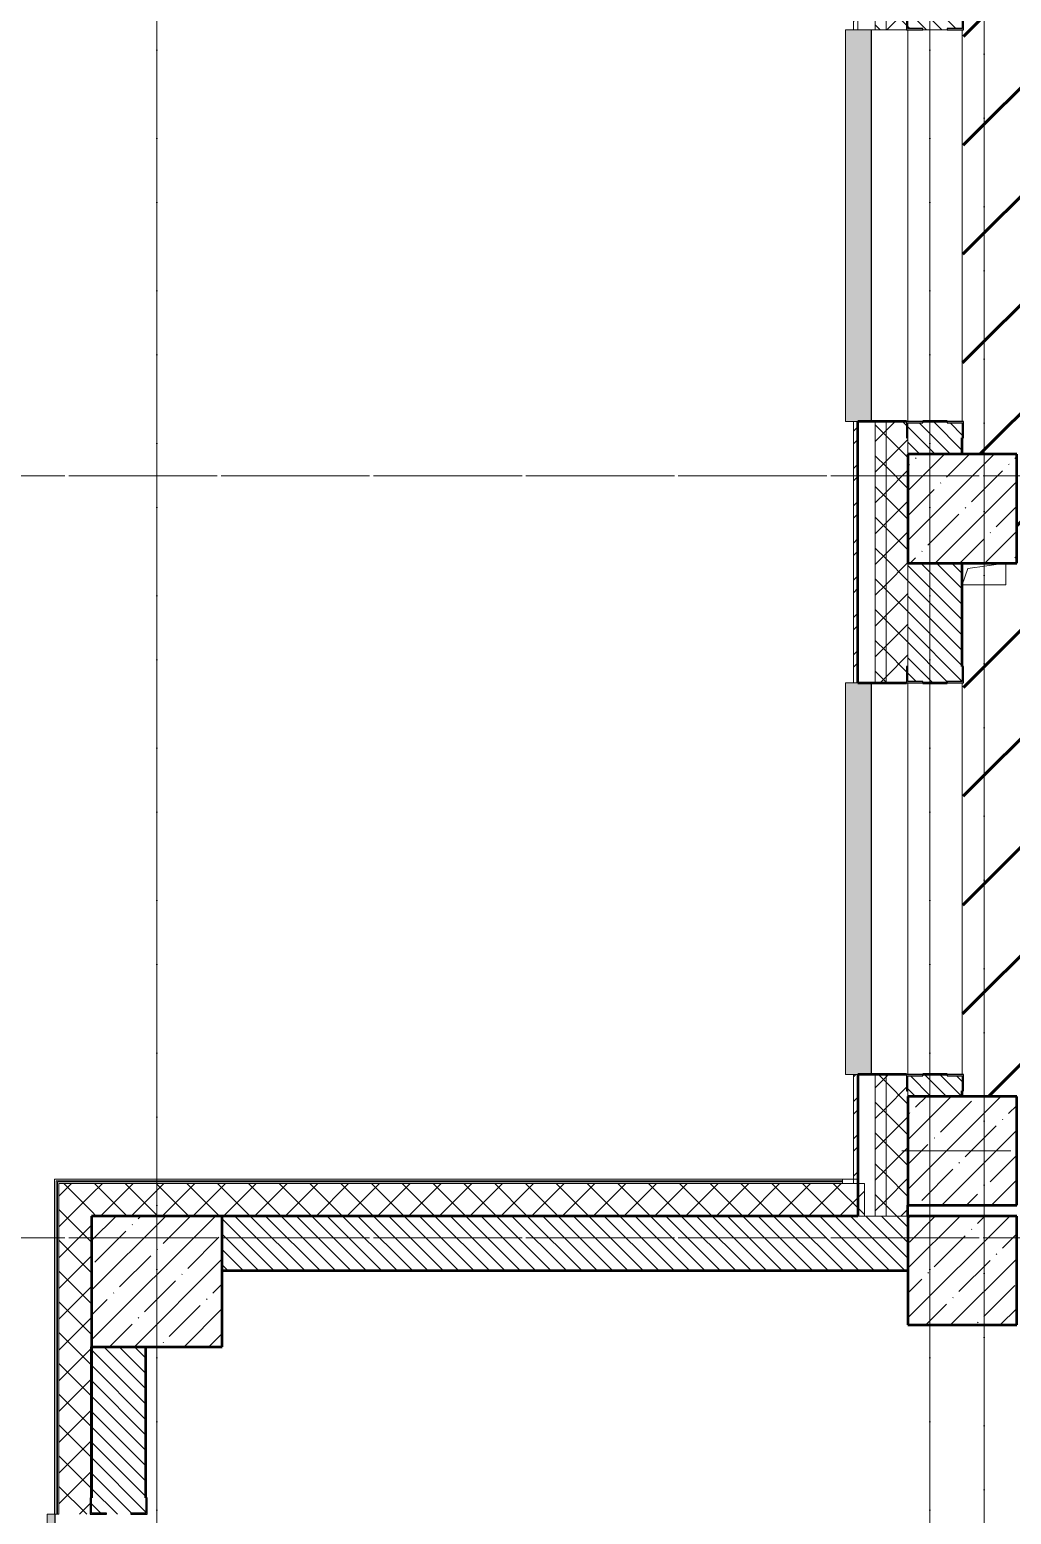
# Model space of a CAD drawing. Header units: millimetres. Extents: x -606178 to 312196, y -19338 to 632709.
# Drawn here: x -194436 to -189926, y 493355 to 500175 of the extents above; entities that cross this region are included whole.
import ezdxf

# ---------------------------------------------------------------- set-up
doc = ezdxf.new("R2010")
doc.units = ezdxf.units.MM
doc.linetypes.add('50_200_ШТРИХ_1Т_ш5_п1_п1_', pattern=[700, 500, -100, 0, -100])
for name, color, linetype, lineweight in [('6.4.1) Окр пт с инж. ПТ2.16', 3, 'Continuous', 60), ('A-GENM-____-MCUT', 7, 'Continuous', 25), ('A-GENM-____-OTLN', 7, 'Continuous', 9), ('A-GENM-____-OTLN-1', 7, 'Continuous', 25), ('A-GLAZ-____-OTLN', 7, 'Continuous', 9), ('A-WALL-____-MCUT', 7, 'Continuous', 13), ('A-WALL-____-MCUT-1', 7, 'Continuous', 9), ('A-WALL-____-MCUT-2', 7, 'Continuous', 50), ('A-WALL-____-MCUT-3', 7, 'Continuous', 9), ('A-WALL-____-OTLN', 7, 'Continuous', 9), ('A-WALL-____-PATT-1', 7, 'Continuous', 9), ('A-WALL-FNSH-MCUT-1', 7, 'Continuous', 9), ('S-COLS-____-MCUT', 7, 'Continuous', 50), ('S-COLS-____-OTLN', 7, 'Continuous', 9), ('S-GRID-____-OTLN-1', 7, '50_200_ШТРИХ_1Т_ш5_п1_п1_', 9)]:
    doc.layers.add(name, color=color, linetype=linetype, lineweight=lineweight)
doc.layers.add('A-GLAZ-____-OTLN-1', color=7, linetype='Continuous', lineweight=9, true_color=0xc0c0c0)
pattern_1 = [(135, (-264901.3, 451794.26), (-35.35534, -35.35534), [])]
pattern_2 = [(45, (-71050, -42631.04), (-114.04925, 114.04925), []), (45, (-70935.95, -42631.04), (-114.04925, 114.04925), [201.613, -40.323, 3.353, -36.97])]
pattern_3 = [(45, (-74750, -43231.04), (-114.04925, 114.04925), []), (45, (-74635.95, -43231.04), (-114.04925, 114.04925), [201.613, -40.323, 3.353, -36.97])]
pattern_4 = [(315, (-46181.04, 74750), (114.04925, 114.04925), []), (315, (-46181.04, 74635.95), (114.04925, 114.04925), [201.613, -40.323, 3.353, -36.97])]
pattern_5 = [(45, (-74750, -42681.04), (-114.04925, 114.04925), []), (45, (-74635.95, -42681.04), (-114.04925, 114.04925), [201.613, -40.323, 3.353, -36.97])]
pattern_6 = [(45, (-264901.3, 451794.26), (-70.71068, 70.71068), []), (135, (-264901.3, 451794.26), (-70.71068, -70.71068), [])]
pattern_7 = [(135, (-264901.3, 451794.26), (-35.35534, -35.35534), [])]
pattern_8 = [(45, (-264901.3, 451794.26), (-70.71068, 70.71068), []), (135, (-264901.3, 451794.26), (-70.71068, -70.71068), [])]

# ---------------------------------------------------------------- blocks, each defined once
blk = doc.blocks.new('BSC_Колонна _Прямоугольная - 600х600-25984397-АР1_План отверстий 2 этажа в осях 1-64_Ю-ЯЯ')
at = {"layer": 'S-COLS-____-OTLN'}
h = blk.add_hatch(dxfattribs=at)
h.set_pattern_fill('FP_41', color=256, style=0, pattern_type=2)
h.set_pattern_definition(pattern_2)
h.paths.add_polyline_path([(-300, -300), (300, -300), (300, 300), (-300, 300)], flags=0)
at = {"layer": 'S-COLS-____-MCUT'}
for p, q in [((300, 300), (-300, 300)), ((-300, 300), (-300, -300)), ((300, -300), (300, 300)), ((-300, -300), (300, -300))]:
    blk.add_line(p, q, dxfattribs=at)
blk = doc.blocks.new('BSC_Колонна _Прямоугольная - 500х500-V55-АР1_План отверстий 2 этажа в осях 1-64_Ю-ЯЯ')
at = {"layer": 'S-COLS-____-OTLN'}
h = blk.add_hatch(dxfattribs=at)
h.set_pattern_fill('FP_65', color=256, style=0, pattern_type=2)
h.set_pattern_definition(pattern_3)
h.paths.add_polyline_path([(-250, -250), (250, -250), (250, 250), (-250, 250)], flags=0)
at = {"layer": 'S-COLS-____-MCUT'}
for p, q in [((250, 250), (-250, 250)), ((-250, 250), (-250, -250)), ((250, -250), (250, 250)), ((-250, -250), (250, -250))]:
    blk.add_line(p, q, dxfattribs=at)
blk = doc.blocks.new('BSC_Колонна _Прямоугольная - 500х500-V113-АР1_План отверстий 2 этажа в осях 1-64_Ю-ЯЯ')
at = {"layer": 'S-COLS-____-OTLN'}
h = blk.add_hatch(dxfattribs=at)
h.set_pattern_fill('FP_126', color=256, style=0, pattern_type=2)
h.set_pattern_definition(pattern_4)
h.paths.add_polyline_path([(-250, 250), (-250, -250), (250, -250), (250, 250)], flags=0)
at = {"layer": 'S-COLS-____-MCUT'}
for p, q in [((250, 250), (-250, 250)), ((-250, 250), (-250, -250)), ((250, -250), (250, 250)), ((-250, -250), (250, -250))]:
    blk.add_line(p, q, dxfattribs=at)
blk = doc.blocks.new('BSC_Колонна _Прямоугольная - 500х500-V120-АР1_План отверстий 2 этажа в осях 1-64_Ю-ЯЯ')
at = {"layer": 'S-COLS-____-OTLN'}
h = blk.add_hatch(dxfattribs=at)
h.set_pattern_fill('FP_133', color=256, style=0, pattern_type=2)
h.set_pattern_definition(pattern_5)
h.paths.add_polyline_path([(-250, -250), (250, -250), (250, 250), (-250, 250), (-250, 13.8)], flags=0)
at = {"layer": 'S-COLS-____-MCUT'}
for p, q in [((250, 250), (-250, 250)), ((-250, 250), (-250, -250)), ((250, -250), (250, 250)), ((-250, -250), (250, -250))]:
    blk.add_line(p, q, dxfattribs=at)
blk = doc.blocks.new('Фахверк_СКБ_Уголок - 250_2700-27497298-АР1_План отверстий 2 этажа в осях 1-64_Ю-ЯЯ')
at = {"layer": 'A-GENM-____-MCUT'}
for p, q in [((200, 181), (125, 181)), ((125, 181), (125, 106)), ((131, 106), (131, 175)), ((131, 175), (200, 175)), ((200, 175), (200, 181)), ((125, 106), (131, 106)), ((131, -6), (125, -6)), ((125, -6), (125, -81)), ((131, -75), (131, -6)), ((125, -81), (200, -81)), ((200, -75), (131, -75)), ((200, -81), (200, -75))]:
    blk.add_line(p, q, dxfattribs=at)
blk = doc.blocks.new('Фахверк_СКБ_Уголок - 250_2700_1-27501432-АР1_План отверстий 2 этажа в осях 1-64_Ю-ЯЯ')
at = {"layer": 'A-GENM-____-MCUT'}
for p, q in [((200, 181), (125, 181)), ((125, 181), (125, 106)), ((131, 106), (131, 175)), ((131, 175), (200, 175)), ((200, 175), (200, 181)), ((125, 106), (131, 106)), ((131, -6), (125, -6)), ((125, -6), (125, -81)), ((131, -75), (131, -6)), ((125, -81), (200, -81)), ((200, -75), (131, -75)), ((200, -81), (200, -75))]:
    blk.add_line(p, q, dxfattribs=at)
blk = doc.blocks.new('AR_Отверстие прямоугольное _в плите_ - AR_Отверстие прямоугольное _в плите_-V164-АР1_План отверстий 2 этажа в осях 1-64_Ю-ЯЯ')
at = {"layer": 'A-GENM-____-OTLN'}
for p, q in [((-100, -50), (-75, 25)), ((-75, 25), (100, 50)), ((100, -50), (100, 50)), ((-100, -50), (100, -50))]:
    blk.add_line(p, q, dxfattribs=at)
blk = doc.blocks.new('Отлив_СКБ - Отлив витража_120_НВФ-31885689-АР1_План отверстий 2 этажа в осях 1-64_Ю-ЯЯ')
at = {"layer": 'A-GLAZ-____-OTLN-1'}
for points in [[(1800, 2), (1800, 120), (0, 120), (0, 2), (737.3, 2)], [(1800, 0), (1800, 2), (0, 2), (0, 0), (737.3, 0)]]:
    blk.add_hatch(color=256, dxfattribs=at).paths.add_polyline_path(points, flags=0)
at = {"layer": 'A-GLAZ-____-OTLN'}
for p, q in [((0, 83), (0, 120)), ((1800, 120), (0, 120)), ((1800, 120), (1800, 83)), ((0, 2), (1800, 2)), ((1800, 0), (0, 0))]:
    blk.add_line(p, q, dxfattribs=at)
blk = doc.blocks.new('Стены 10 - Стены 4-31628020-АР1_План отверстий 2 этажа в осях 1-64_Ю-ЯЯ')
at = {"layer": 'A-WALL-____-MCUT'}
for p, q in [((23850, 9731), (23800, 9731)), ((23800, 9731), (23800, 9711)), ((23800, 9711), (23850, 9711)), ((23850, 9711), (23850, 9731))]:
    blk.add_line(p, q, dxfattribs=at)
blk = doc.blocks.new('BSC_Колонна _Прямоугольная - 600х600-25984397-АР1_План отверстий 2 этажа в осях 1-64_А-ГГ')
at = {"layer": 'S-COLS-____-OTLN'}
h = blk.add_hatch(dxfattribs=at)
h.set_pattern_fill('FP_34', color=256, style=0, pattern_type=2)
h.set_pattern_definition(pattern_2)
h.paths.add_polyline_path([(-300, -300), (300, -300), (300, 300), (-300, 300)], flags=0)
at = {"layer": 'S-COLS-____-MCUT'}
for p, q in [((300, 300), (-300, 300)), ((-300, 300), (-300, -300)), ((300, -300), (300, 300)), ((-300, -300), (300, -300))]:
    blk.add_line(p, q, dxfattribs=at)
blk = doc.blocks.new('BSC_Колонна _Прямоугольная - 500х500-V82-АР1_План отверстий 2 этажа в осях 1-64_А-ГГ')
at = {"layer": 'S-COLS-____-OTLN'}
h = blk.add_hatch(dxfattribs=at)
h.set_pattern_fill('FP_111', color=256, style=0, pattern_type=2)
h.set_pattern_definition(pattern_3)
h.paths.add_polyline_path([(-250, -250), (250, -250), (250, 250), (-250, 250), (-250, 74.6)], flags=0)
at = {"layer": 'S-COLS-____-MCUT'}
for p, q in [((250, 250), (-250, 250)), ((-250, 250), (-250, -250)), ((250, -250), (250, 250)), ((-250, -250), (250, -250))]:
    blk.add_line(p, q, dxfattribs=at)
blk = doc.blocks.new('BSC_Колонна _Прямоугольная - 500х500-V118-АР1_План отверстий 2 этажа в осях 1-64_А-ГГ')
at = {"layer": 'S-COLS-____-OTLN'}
h = blk.add_hatch(dxfattribs=at)
h.set_pattern_fill('FP_147', color=256, style=0, pattern_type=2)
h.set_pattern_definition(pattern_4)
h.paths.add_polyline_path([(-250, 250), (-250, -250), (250, -250), (250, 250), (134.5, 250)], flags=0)
at = {"layer": 'S-COLS-____-MCUT'}
for p, q in [((250, 250), (-250, 250)), ((-250, 250), (-250, -250)), ((250, -250), (250, 250)), ((-250, -250), (250, -250))]:
    blk.add_line(p, q, dxfattribs=at)
blk = doc.blocks.new('BSC_Колонна _Прямоугольная - 500х500-V124-АР1_План отверстий 2 этажа в осях 1-64_А-ГГ')
at = {"layer": 'S-COLS-____-OTLN'}
h = blk.add_hatch(dxfattribs=at)
h.set_pattern_fill('FP_154', color=256, style=0, pattern_type=2)
h.set_pattern_definition(pattern_5)
h.paths.add_polyline_path([(-250, -250), (250, -250), (250, 250), (-250, 250), (-250, 194.6)], flags=0)
at = {"layer": 'S-COLS-____-MCUT'}
for p, q in [((250, 250), (-250, 250)), ((-250, 250), (-250, -250)), ((250, -250), (250, 250)), ((-250, -250), (250, -250))]:
    blk.add_line(p, q, dxfattribs=at)
blk = doc.blocks.new('Фахверк_СКБ_Уголок - 250_2700_1-27501432-АР1_План отверстий 2 этажа в осях 1-64_А-ГГ')
at = {"layer": 'A-GENM-____-MCUT'}
for p, q in [((200, 181), (125, 181)), ((125, 181), (125, 106)), ((131, 106), (131, 175)), ((131, 175), (200, 175)), ((200, 175), (200, 181)), ((125, 106), (131, 106)), ((131, -6), (125, -6)), ((125, -6), (125, -81)), ((131, -75), (131, -6)), ((125, -81), (200, -81)), ((200, -75), (131, -75)), ((200, -81), (200, -75))]:
    blk.add_line(p, q, dxfattribs=at)
blk = doc.blocks.new('Фахверк_СКБ_Уголок - 250_2700-27497298-АР1_План отверстий 2 этажа в осях 1-64_А-ГГ')
at = {"layer": 'A-GENM-____-MCUT'}
for p, q in [((200, 181), (125, 181)), ((125, 181), (125, 106)), ((131, 106), (131, 175)), ((131, 175), (200, 175)), ((200, 175), (200, 181)), ((125, 106), (131, 106)), ((131, -6), (125, -6)), ((125, -6), (125, -81)), ((131, -75), (131, -6)), ((125, -81), (200, -81)), ((200, -75), (131, -75)), ((200, -81), (200, -75))]:
    blk.add_line(p, q, dxfattribs=at)
blk = doc.blocks.new('AR_Отверстие прямоугольное _в плите_ - AR_Отверстие прямоугольное _в плите_-V166-АР1_План отверстий 2 этажа в осях 1-64_А-ГГ')
at = {"layer": 'A-GENM-____-OTLN'}
for p, q in [((-100, -50), (-75, 25)), ((-75, 25), (100, 50)), ((100, -50), (100, 50)), ((-100, -50), (100, -50))]:
    blk.add_line(p, q, dxfattribs=at)
blk = doc.blocks.new('Отлив_СКБ - Отлив витража_120_НВФ-V197-АР1_План отверстий 2 этажа в осях 1-64_А-ГГ')
at = {"layer": 'A-GLAZ-____-OTLN-1'}
for points in [[(0, 2), (920.1, 2), (920.1, 120), (0, 120), (0, 63)], [(0, 0), (920.1, 0), (920.1, 2), (0, 2)]]:
    blk.add_hatch(color=256, dxfattribs=at).paths.add_polyline_path(points, flags=0)
at = {"layer": 'A-GLAZ-____-OTLN'}
for p, q in [((0, 83), (0, 120)), ((920.1, 120), (0, 120)), ((0, 2), (920.1, 2)), ((920.1, 0), (0, 0))]:
    blk.add_line(p, q, dxfattribs=at)
blk = doc.blocks.new('Отлив_СКБ - Отлив витража_120_НВФ-31885689-АР1_План отверстий 2 этажа в осях 1-64_А-ГГ')
at = {"layer": 'A-GLAZ-____-OTLN-1'}
for points in [[(1800, 2), (1800, 120), (0, 120), (0, 2), (1103.1, 2)], [(1103.1, 0), (1800, 0), (1800, 2), (0, 2), (0, 0)]]:
    blk.add_hatch(color=256, dxfattribs=at).paths.add_polyline_path(points, flags=0)
at = {"layer": 'A-GLAZ-____-OTLN'}
for p, q in [((0, 83), (0, 120)), ((1800, 120), (0, 120)), ((1800, 120), (1800, 83)), ((0, 2), (1800, 2)), ((1800, 0), (0, 0))]:
    blk.add_line(p, q, dxfattribs=at)
blk = doc.blocks.new('Отлив_СКБ - Отлив витража_СФТК-31883956-АР1_План отверстий 2 этажа в осях 1-64_А-ГГ')
at = {"layer": 'A-GLAZ-____-OTLN-1'}
for points in [[(0, 3), (0, 2), (1700, 3), (1700, 37), (0, 37)], [(0, 2), (0, 0), (1700, 0), (1700, 2)]]:
    blk.add_hatch(color=256, dxfattribs=at).paths.add_polyline_path(points, flags=0)
at = {"layer": 'A-GLAZ-____-OTLN'}
for p, q in [((0, 3), (0, 37)), ((1700, 37), (0, 37)), ((0, 2), (1700, 2)), ((1700, 37), (1700, 3)), ((1700, 0), (0, 0))]:
    blk.add_line(p, q, dxfattribs=at)

msp = doc.modelspace()

# ---------------------------------------------------------------- hatches: boundary and pattern name
at = {"layer": '6.4.1) Окр пт с инж. ПТ2.16'}
h = msp.add_hatch(dxfattribs=at)
h.set_pattern_fill('ANSI31', color=256, scale=111)
h.paths.add_polyline_path([(-187401.3011, 503325.3011), (-187401.3011, 503475.3011), (-187401.3011, 503975.3011), (-187401.3011, 504475.3011), (-186901.3011, 504475.3011), (-186401.3011, 504475.3011), (-185216.3011, 504475.3011), (-184866.3011, 504475.3011), (-181601.3011, 504475.3011), (-181601.3011, 503975.3011), (-181501.3011, 503975.3011), (-181301.3011, 503975.3011), (-180601.3011, 503975.3011), (-179191.3011, 503975.3011), (-178491.3011, 503975.3011), (-177236.3011, 503975.3011), (-177236.3011, 506975.3011), (-177351.3011, 506975.3011), (-177401.3011, 506975.3011), (-177791.3011, 506975.3011), (-178241.3011, 506975.3011), (-178476.3011, 506975.3011), (-178476.3011, 506969.3011), (-178545.3011, 506969.3011), (-178551.3011, 506969.3011), (-178626.3011, 506969.3011), (-178976.3011, 506975.3011), (-178976.3011, 506969.3011), (-179051.3011, 506969.3011), (-179057.3011, 506969.3011), (-179126.3011, 506969.3011), (-179441.3011, 506975.3011), (-179891.3011, 506975.3011), (-180126.3011, 506975.3011), (-180126.3011, 506969.3011), (-180195.3011, 506969.3011), (-180201.3011, 506969.3011), (-180276.3011, 506969.3011), (-181001.3011, 506975.3011), (-181301.3011, 506975.3011), (-181501.3011, 506975.3011), (-182001.3011, 506975.3011), (-183941.3011, 506975.3011), (-184291.3011, 506975.3011), (-184626.3011, 506975.3011), (-184626.3011, 506969.3011), (-184701.3011, 506969.3011), (-184707.3011, 506969.3011), (-184776.3011, 506969.3011), (-185626.3011, 506974.8146), (-185626.3011, 506969.3011), (-185695.3011, 506969.3011), (-185701.3011, 506969.3011), (-185776.3011, 506969.3011), (-186901.3011, 506975.3011), (-187401.3011, 506975.3011), (-187551.3011, 506975.3011), (-188251.3011, 506975.3011), (-188376.3011, 506975.3011), (-188376.3011, 506969.3011), (-188451.3011, 506969.3011), (-188457.3011, 506969.3011), (-188526.3011, 506969.3011), (-188751.3011, 506975.3011), (-189451.3011, 506975.3011), (-189526.3011, 506975.3011), (-189526.3011, 506969.3011), (-189595.3011, 506969.3011), (-189601.3011, 506969.3011), (-189676.3011, 506969.3011), (-189901.3011, 506975.3011), (-189901.3011, 506925.3011), (-189901.3011, 506425.3011), (-189951.3011, 506425.3011), (-189951.3011, 506325.3011), (-190151.3011, 506325.3011), (-190151.3011, 506250.3011), (-190145.3011, 506250.3011), (-190145.3011, 506175.3011), (-190151.3011, 504375.3011), (-190145.3011, 504375.3011), (-190145.3011, 504300.3011), (-190151.3011, 503975.3011), (-189901.3011, 503975.3011), (-189901.3011, 503475.3011), (-189951.3011, 503475.3011), (-189951.3011, 503375.3011), (-190151.3011, 503375.3011), (-190151.3011, 503250.3011), (-190145.3011, 503250.3011), (-190145.3011, 503175.3011), (-190151.3011, 501375.3011), (-190145.3011, 501375.3011), (-190145.3011, 501300.3011), (-190151.3011, 500250.3011), (-190145.3011, 500250.3011), (-190145.3011, 500175.3011), (-190151.3011, 498375.3011), (-190145.3011, 498375.3011), (-190145.3011, 498300.3011), (-190151.3011, 498225.3011), (-189901.3011, 498225.3011), (-189901.3011, 497725.3011), (-189951.3011, 497725.3011), (-189951.3011, 497625.3011), (-190151.3011, 497625.3011), (-190151.3011, 497250.3011), (-190145.3011, 497250.3011), (-190145.3011, 497175.3011), (-190151.3011, 495375.3011), (-190145.3011, 495375.3011), (-190145.3011, 495300.3011), (-190151.3011, 495275.3011), (-189901.3011, 495275.3011), (-189901.3011, 494975.3011), (-187401.3011, 494975.3011), (-187401.3011, 495275.3011), (-186901.3011, 495275.3011), (-186901.3011, 494975.3011), (-182001.3011, 494975.3011), (-182001.3011, 495275.3011), (-181501.3011, 495275.3011), (-181501.3011, 494975.3011), (-180026.3011, 494975.3011), (-180026.3011, 494981.3011), (-179951.3011, 494981.3011), (-177951.3011, 494975.3011), (-177951.3011, 494981.3011), (-177876.3011, 494981.3011), (-176151.3011, 494975.3011), (-176151.3011, 495275.3011), (-176151.3011, 495450.3011), (-176157.3011, 495450.3011), (-176157.3011, 495525.3011), (-176151.3011, 496475.3011), (-176151.3011, 497475.3011), (-176151.3011, 497625.3011), (-176157.3011, 497625.3011), (-176157.3011, 497700.3011), (-176151.3011, 497725.3011), (-178701.3011, 497725.3011), (-179801.3011, 497725.3011), (-180026.3011, 497725.3011), (-180026.3011, 497719.3011), (-180101.3011, 497719.3011), (-180107.3011, 497719.3011), (-180176.3011, 497719.3011), (-181176.3011, 497724.8825), (-181176.3011, 497719.3011), (-181245.3011, 497719.3011), (-181251.3011, 497719.3011), (-181326.3011, 497719.3011), (-181501.3011, 497725.3011), (-182001.3011, 497725.3011), (-186901.3011, 497725.3011), (-187401.3011, 497725.3011), (-187401.3011, 498225.3011), (-187401.3011, 498725.3011), (-187401.3011, 499295.4397), (-187401.3011, 502825.3011)])
at = {"layer": 'A-WALL-____-PATT-1'}
h = msp.add_hatch(dxfattribs=at)
h.set_pattern_fill('FP_1', color=256, style=0, pattern_type=2)
h.set_pattern_definition(pattern_6)
h.paths.add_polyline_path([(-190501.3011, 494725.3011), (-190501.3011, 495375.3011), (-190551.3011, 495375.3011), (-190551.3011, 494725.3011)], flags=0)
h.paths.add_polyline_path([(-190551.3011, 497175.3011), (-190501.3011, 497175.3011), (-190501.3011, 498375.3011), (-190551.3011, 498375.3011), (-190551.3011, 497717.9645)], flags=0)
h.paths.add_polyline_path([(-190501.3011, 500175.3011), (-190501.3011, 501375.3011), (-190551.3011, 501375.3011), (-190551.3011, 500175.3011)], flags=0)
h.paths.add_polyline_path([(-190501.3011, 503175.3011), (-190501.3011, 504375.3011), (-190551.3011, 504375.3011), (-190551.3011, 503175.3011)], flags=0)
h.paths.add_polyline_path([(-190501.3011, 506175.3011), (-190501.3011, 506975.3011), (-190551.3011, 506975.3011), (-190551.3011, 506175.3011)], flags=0)
h = msp.add_hatch(dxfattribs=at)
h.set_pattern_fill('FP_1', color=256, style=0, pattern_type=2)
h.set_pattern_definition(pattern_6)
h.paths.add_polyline_path([(-190501.3011, 494725.3011), (-190401.3011, 494725.3011), (-190401.3011, 495300.3011), (-190407.3011, 495300.3011), (-190407.3011, 495375.3011), (-190501.3011, 495375.3011), (-190501.3011, 494775.3011)], flags=0)
h.paths.add_polyline_path([(-190501.3011, 497175.3011), (-190407.3011, 497175.3011), (-190407.3011, 497250.3011), (-190401.3011, 497250.3011), (-190401.3011, 498300.3011), (-190407.3011, 498300.3011), (-190407.3011, 498375.3011), (-190501.3011, 498375.3011), (-190501.3011, 497250.3011)], flags=0)
h.paths.add_polyline_path([(-190407.3011, 500175.3011), (-190407.3011, 500250.3011), (-190401.3011, 500250.3011), (-190401.3011, 501300.3011), (-190407.3011, 501300.3011), (-190407.3011, 501375.3011), (-190501.3011, 501375.3011), (-190501.3011, 500175.3011)], flags=0)
h.paths.add_polyline_path([(-190407.3011, 503175.3011), (-190407.3011, 503250.3011), (-190401.3011, 503250.3011), (-190401.3011, 504300.3011), (-190407.3011, 504300.3011), (-190407.3011, 504375.3011), (-190501.3011, 504375.3011), (-190501.3011, 503175.3011)], flags=0)
h.paths.add_polyline_path([(-190501.3011, 506175.3011), (-190407.3011, 506175.3011), (-190407.3011, 506250.3011), (-190401.3011, 506250.3011), (-190401.3011, 506975.3011), (-190501.3011, 506975.3011), (-190501.3011, 506250.3011)], flags=0)
h = msp.add_hatch(dxfattribs=at)
h.set_pattern_fill('FP_3', color=256, style=0, pattern_type=2)
h.set_pattern_definition([(45, (-264901.3, 451794.26), (-85.53659, 85.53659), []), (45, (-264844.28, 451794.26), (-85.53659, 85.53659), [])])
h.paths.add_polyline_path([(-190651.3011, 494895.3011), (-190631.3011, 494895.3011), (-190631.3011, 495375.3011), (-190651.3011, 495375.3011), (-190651.3011, 495296.346)], flags=0)
h.paths.add_polyline_path([(-190651.3011, 497175.3011), (-190631.3011, 497175.3011), (-190631.3011, 498375.3011), (-190651.3011, 498375.3011), (-190651.3011, 497717.9645)], flags=0)
h.paths.add_polyline_path([(-190651.3011, 500175.3011), (-190631.3011, 500175.3011), (-190631.3011, 501375.3011), (-190651.3011, 501375.3011), (-190651.3011, 500946.7892)], flags=0)
h.paths.add_polyline_path([(-190651.3011, 503175.3011), (-190631.3011, 503175.3011), (-190631.3011, 504375.3011), (-190651.3011, 504375.3011), (-190651.3011, 503368.4078)], flags=0)
h.paths.add_polyline_path([(-190631.3011, 506175.3011), (-190631.3011, 506735.3011), (-190651.3011, 506735.3011), (-190651.3011, 506175.3011)], flags=0)
h = msp.add_hatch(dxfattribs=at)
h.set_pattern_fill('FP_6', color=256, style=0, pattern_type=2)
h.set_pattern_definition(pattern_1)
h.paths.add_polyline_path([(-190220.3011, 498225.3011), (-190151.3011, 498225.3011), (-190151.3011, 498369.3011), (-190220.3011, 498369.3011), (-190220.3011, 498375.3011), (-190332.3011, 498375.3011), (-190332.3011, 498369.3011), (-190401.3011, 498369.3011), (-190401.3011, 498225.3011), (-190332.3011, 498225.3011)], flags=0)
h.paths.add_polyline_path([(-190220.3011, 500175.3011), (-190220.3011, 500181.3011), (-190151.3011, 500181.3011), (-190151.3011, 501369.3011), (-190220.3011, 501369.3011), (-190220.3011, 501375.3011), (-190332.3011, 501375.3011), (-190332.3011, 501369.3011), (-190401.3011, 501369.3011), (-190401.3011, 500181.3011), (-190332.3011, 500181.3011), (-190332.3011, 500175.3011)], flags=0)
h.paths.add_polyline_path([(-190220.3011, 503175.3011), (-190220.3011, 503181.3011), (-190151.3011, 503181.3011), (-190151.3011, 503475.3011), (-190401.3011, 503475.3011), (-190401.3011, 503181.3011), (-190332.3011, 503181.3011), (-190332.3011, 503175.3011)], flags=0)
h = msp.add_hatch(dxfattribs=at)
h.set_pattern_fill('FP_3', color=256, style=0, pattern_type=2)
h.set_pattern_definition([(45, (-264901.3, 451794.26), (-85.53659, 85.53659), []), (45, (-264844.28, 451794.26), (-85.53659, 85.53659), [])])
h.paths.add_polyline_path([(-190651.3011, 494895.3011), (-190631.3011, 494895.3011), (-190631.3011, 495375.3011), (-190651.3011, 495375.3011), (-190651.3011, 495099.8705)], flags=0)
h.paths.add_polyline_path([(-190631.3011, 497175.3011), (-190631.3011, 498375.3011), (-190651.3011, 498375.3011), (-190651.3011, 497175.3011)], flags=0)
h = msp.add_hatch(dxfattribs=at)
h.set_pattern_fill('FP_1', color=256, style=0, pattern_type=2)
h.set_pattern_definition(pattern_8)
h.paths.add_polyline_path([(-190501.3011, 494725.3011), (-190501.3011, 495375.3011), (-190551.3011, 495375.3011), (-190551.3011, 494725.3011)], flags=0)
h.paths.add_polyline_path([(-190501.3011, 497175.3011), (-190501.3011, 498375.3011), (-190551.3011, 498375.3011), (-190551.3011, 497175.3011)], flags=0)
h = msp.add_hatch(dxfattribs=at)
h.set_pattern_fill('FP_1', color=256, style=0, pattern_type=2)
h.set_pattern_definition(pattern_8)
h.paths.add_polyline_path([(-190501.3011, 494725.3011), (-190401.3011, 494725.3011), (-190401.3011, 495300.3011), (-190407.3011, 495300.3011), (-190407.3011, 495375.3011), (-190501.3011, 495375.3011), (-190501.3011, 495099.8705)], flags=0)
h.paths.add_polyline_path([(-190501.3011, 497175.3011), (-190407.3011, 497175.3011), (-190407.3011, 497250.3011), (-190401.3011, 497250.3011), (-190401.3011, 498300.3011), (-190407.3011, 498300.3011), (-190407.3011, 498375.3011), (-190501.3011, 498375.3011), (-190501.3011, 497249.8555)], flags=0)
h = msp.add_hatch(dxfattribs=at)
h.set_pattern_fill('FP_6', color=256, style=0, pattern_type=2)
h.set_pattern_definition(pattern_7)
h.paths.add_polyline_path([(-190151.3011, 498225.3011), (-190151.3011, 498369.3011), (-190220.3011, 498369.3011), (-190220.3011, 498375.3011), (-190332.3011, 498375.3011), (-190332.3011, 498369.3011), (-190401.3011, 498369.3011), (-190401.3011, 498225.3011), (-190220.3011, 498225.3011)], flags=0)
h = msp.add_hatch(dxfattribs=at)
h.set_pattern_fill('FP_6', color=256, style=0, pattern_type=2)
h.set_pattern_definition(pattern_1)
h.paths.add_polyline_path([(-190151.3011, 495275.3011), (-190151.3011, 495369.3011), (-190220.3011, 495369.3011), (-190220.3011, 495375.3011), (-190332.3011, 495375.3011), (-190332.3011, 495369.3011), (-190401.3011, 495369.3011), (-190401.3011, 495275.3011)], flags=0)
h.paths.add_polyline_path([(-190220.3011, 497175.3011), (-190220.3011, 497181.3011), (-190151.3011, 497181.3011), (-190151.3011, 497725.3011), (-190401.3011, 497725.3011), (-190401.3011, 497181.3011), (-190332.3011, 497181.3011), (-190332.3011, 497175.3011)], flags=0)
h = msp.add_hatch(dxfattribs=at)
h.set_pattern_fill('FP_6', color=256, style=0, pattern_type=2)
h.set_pattern_definition(pattern_7)
h.paths.add_polyline_path([(-190151.3011, 495275.3011), (-190151.3011, 495369.3011), (-190220.3011, 495369.3011), (-190220.3011, 495375.3011), (-190332.3011, 495375.3011), (-190332.3011, 495369.3011), (-190401.3011, 495369.3011), (-190401.3011, 495275.3011), (-190239.6245, 495275.3011)], flags=0)
h.paths.add_polyline_path([(-190220.3011, 497175.3011), (-190220.3011, 497181.3011), (-190151.3011, 497181.3011), (-190151.3011, 497725.3011), (-190401.3011, 497725.3011), (-190401.3011, 497181.3011), (-190332.3011, 497181.3011), (-190332.3011, 497175.3011)], flags=0)
h = msp.add_hatch(dxfattribs=at)
h.set_pattern_fill('FP_1', color=256, style=0, pattern_type=2)
h.set_pattern_definition(pattern_8)
h.paths.add_polyline_path([(-194301.3011, 464125.3011), (-194151.3011, 464125.3011), (-194151.3011, 465420.3011), (-194157.3011, 465420.3011), (-194157.3011, 465495.3011), (-194301.3011, 465495.3011)], flags=0)
h.paths.add_polyline_path([(-194157.3011, 467195.3011), (-194157.3011, 467270.3011), (-194151.3011, 467270.3011), (-194151.3011, 468060.3011), (-194157.3011, 468060.3011), (-194157.3011, 468135.3011), (-194301.3011, 468135.3011), (-194301.3011, 467195.3011), (-194216.4192, 467195.3011)], flags=0)
h.paths.add_polyline_path([(-194216.4192, 469835.3011), (-194157.3011, 469835.3011), (-194157.3011, 469910.3011), (-194151.3011, 469910.3011), (-194151.3011, 471300.3011), (-194157.3011, 471300.3011), (-194157.3011, 471375.3011), (-194301.3011, 471375.3011), (-194301.3011, 469835.3011)], flags=0)
h.paths.add_polyline_path([(-194157.3011, 473075.3011), (-194157.3011, 473150.3011), (-194151.3011, 473150.3011), (-194151.3011, 473940.3011), (-194157.3011, 473940.3011), (-194157.3011, 474015.3011), (-194301.3011, 474015.3011), (-194301.3011, 473075.3011), (-194216.4192, 473075.3011)], flags=0)
h.paths.add_polyline_path([(-194216.4192, 475715.3011), (-194157.3011, 475715.3011), (-194157.3011, 475790.3011), (-194151.3011, 475790.3011), (-194151.3011, 477180.3011), (-194157.3011, 477180.3011), (-194157.3011, 477255.3011), (-194301.3011, 477255.3011), (-194301.3011, 475715.3011)], flags=0)
h.paths.add_polyline_path([(-194216.4192, 478955.3011), (-194157.3011, 478955.3011), (-194157.3011, 479030.3011), (-194151.3011, 479030.3011), (-194151.3011, 479820.3011), (-194157.3011, 479820.3011), (-194157.3011, 479895.3011), (-194301.3011, 479895.3011), (-194301.3011, 478955.3011)], flags=0)
h.paths.add_polyline_path([(-194157.3011, 481595.3011), (-194157.3011, 481670.3011), (-194151.3011, 481670.3011), (-194151.3011, 483060.3011), (-194157.3011, 483060.3011), (-194157.3011, 483135.3011), (-194301.3011, 483135.3011), (-194301.3011, 481595.3011), (-194216.4192, 481595.3011)], flags=0)
h.paths.add_polyline_path([(-194157.3011, 484835.3011), (-194157.3011, 484910.3011), (-194151.3011, 484910.3011), (-194151.3011, 485700.3011), (-194157.3011, 485700.3011), (-194157.3011, 485775.3011), (-194301.3011, 485775.3011), (-194301.3011, 484835.3011), (-194216.4192, 484835.3011)], flags=0)
h.paths.add_polyline_path([(-194216.4192, 487475.3011), (-194157.3011, 487475.3011), (-194157.3011, 487550.3011), (-194151.3011, 487550.3011), (-194151.3011, 488940.3011), (-194157.3011, 488940.3011), (-194157.3011, 489015.3011), (-194301.3011, 489015.3011), (-194301.3011, 487475.3011)], flags=0)
h.paths.add_polyline_path([(-194216.4192, 490715.3011), (-194157.3011, 490715.3011), (-194157.3011, 490790.3011), (-194151.3011, 490790.3011), (-194151.3011, 491580.3011), (-194157.3011, 491580.3011), (-194157.3011, 491655.3011), (-194301.3011, 491655.3011), (-194301.3011, 490715.3011)], flags=0)
h.paths.add_polyline_path([(-194157.3011, 493355.3011), (-194157.3011, 493430.3011), (-194151.3011, 493430.3011), (-194151.3011, 494875.3011), (-194301.3011, 494875.3011), (-194301.3011, 493355.3011), (-194216.4192, 493355.3011)], flags=0)
h = msp.add_hatch(dxfattribs=at)
h.set_pattern_fill('FP_1', color=256, style=0, pattern_type=2)
h.set_pattern_definition(pattern_6)
h.paths.add_polyline_path([(-190601.3011, 494725.3011), (-190601.3011, 494875.3011), (-194151.3011, 494875.3011), (-194151.3011, 494725.3011), (-190681.4541, 494725.3011)], flags=0)
h = msp.add_hatch(dxfattribs=at)
h.set_pattern_fill('FP_1', color=256, style=0, pattern_type=2)
h.set_pattern_definition(pattern_8)
h.paths.add_polyline_path([(-190601.3011, 494725.3011), (-190601.3011, 494875.3011), (-194151.3011, 494875.3011), (-194151.3011, 494725.3011), (-190681.4906, 494725.3011)], flags=0)
h = msp.add_hatch(dxfattribs=at)
h.set_pattern_fill('FP_6', color=256, style=0, pattern_type=2)
h.set_pattern_definition(pattern_1)
h.paths.add_polyline_path([(-190681.4541, 494475.3011), (-190401.3011, 494475.3011), (-190401.3011, 494725.3011), (-193551.3011, 494725.3011), (-193551.3011, 494475.3011)], flags=0)
h = msp.add_hatch(dxfattribs=at)
h.set_pattern_fill('FP_6', color=256, style=0, pattern_type=2)
h.set_pattern_definition(pattern_7)
h.paths.add_polyline_path([(-190681.4906, 494475.3011), (-190401.3011, 494475.3011), (-190401.3011, 494725.3011), (-193551.3011, 494725.3011), (-193551.3011, 494475.3011)], flags=0)
h = msp.add_hatch(dxfattribs=at)
h.set_pattern_fill('FP_6', color=256, style=0, pattern_type=2)
h.set_pattern_definition(pattern_7)
h.paths.add_polyline_path([(-193970.3011, 488775.3011), (-193901.3011, 488775.3011), (-193901.3011, 489009.3011), (-193970.3011, 489009.3011), (-193970.3011, 489015.3011), (-194082.3011, 489015.3011), (-194082.3011, 489009.3011), (-194151.3011, 489009.3011), (-194151.3011, 488775.3011), (-194082.3011, 488775.3011)], flags=0)
h.paths.add_polyline_path([(-193970.3011, 490715.3011), (-193970.3011, 490721.3011), (-193901.3011, 490721.3011), (-193901.3011, 491649.3011), (-193970.3011, 491649.3011), (-193970.3011, 491655.3011), (-194082.3011, 491655.3011), (-194082.3011, 491649.3011), (-194151.3011, 491649.3011), (-194151.3011, 490721.3011), (-194082.3011, 490721.3011), (-194082.3011, 490715.3011)], flags=0)
h.paths.add_polyline_path([(-193970.3011, 493355.3011), (-193970.3011, 493361.3011), (-193901.3011, 493361.3011), (-193901.3011, 494125.3011), (-194151.3011, 494125.3011), (-194151.3011, 493361.3011), (-194082.3011, 493361.3011), (-194082.3011, 493355.3011)], flags=0)

# ---------------------------------------------------------------- linework, layer by layer
at = {"layer": 'A-WALL-____-MCUT'}
for p, q in [((-190631.3011, 500175.3011), (-190631.3011, 501375.3011)), ((-190631.3011, 500175.3011), (-190407.3011, 500175.3011)), ((-190332.3011, 500175.3011), (-190220.3011, 500175.3011)), ((-190631.3011, 497175.3011), (-190631.3011, 498375.3011)), ((-190407.3011, 498375.3011), (-190631.3011, 498375.3011)), ((-190220.3011, 498375.3011), (-190332.3011, 498375.3011)), ((-190151.3011, 498225.3011), (-190151.3011, 498300.3011)), ((-190151.3011, 497250.3011), (-190151.3011, 497725.3011)), ((-190631.3011, 497175.3011), (-190407.3011, 497175.3011)), ((-190332.3011, 497175.3011), (-190220.3011, 497175.3011)), ((-190407.3011, 495375.3011), (-190631.3011, 495375.3011)), ((-190631.3011, 495375.3011), (-190631.3011, 494725.3011)), ((-190220.3011, 495375.3011), (-190332.3011, 495375.3011)), ((-190151.3011, 495275.3011), (-190151.3011, 495300.3011)), ((-190631.3011, 494725.3011), (-193551.3011, 494725.3011)), ((-190401.3011, 494725.3011), (-190401.3011, 494775.3011)), ((-193551.3011, 494475.3011), (-190401.3011, 494475.3011))]:
    msp.add_line(p, q, dxfattribs=at)
at = {"layer": 'A-WALL-____-MCUT-1'}
for p, q in [((-190551.3011, 501375.3011), (-190551.3011, 500175.3011)), ((-190501.3011, 501375.3011), (-190501.3011, 500175.3011)), ((-190551.3011, 498375.3011), (-190551.3011, 497175.3011)), ((-190501.3011, 498375.3011), (-190501.3011, 497175.3011)), ((-190401.3011, 498300.3011), (-190401.3011, 498225.3011)), ((-190401.3011, 497725.3011), (-190401.3011, 497250.3011)), ((-190551.3011, 495375.3011), (-190551.3011, 494725.3011)), ((-190501.3011, 495375.3011), (-190501.3011, 494725.3011)), ((-190401.3011, 495300.3011), (-190401.3011, 495275.3011)), ((-190701.3011, 494887.3011), (-194313.3011, 494887.3011)), ((-190701.3011, 494882.3011), (-194308.3011, 494882.3011)), ((-190601.3011, 494875.3011), (-190701.3011, 494875.3011)), ((-190601.3011, 494725.3011), (-190601.3011, 494875.3011)), ((-193551.3011, 494725.3011), (-190401.3011, 494725.3011))]:
    msp.add_line(p, q, dxfattribs=at)
at = {"layer": 'A-WALL-____-MCUT-2'}
for p, q in [((-190631.3011, 497175.3011), (-190631.3011, 498375.3011)), ((-190407.3011, 498375.3011), (-190631.3011, 498375.3011)), ((-190220.3011, 498375.3011), (-190332.3011, 498375.3011)), ((-190151.3011, 498225.3011), (-190151.3011, 498300.3011)), ((-190151.3011, 497250.3011), (-190151.3011, 497725.3011)), ((-190631.3011, 497175.3011), (-190407.3011, 497175.3011)), ((-190332.3011, 497175.3011), (-190220.3011, 497175.3011)), ((-190407.3011, 495375.3011), (-190631.3011, 495375.3011)), ((-190631.3011, 495375.3011), (-190631.3011, 494725.3011)), ((-190220.3011, 495375.3011), (-190332.3011, 495375.3011)), ((-190151.3011, 495275.3011), (-190151.3011, 495300.3011)), ((-190631.3011, 494725.3011), (-193551.3011, 494725.3011)), ((-190401.3011, 494725.3011), (-190401.3011, 494775.3011)), ((-193551.3011, 494475.3011), (-190401.3011, 494475.3011)), ((-194151.3011, 493430.3011), (-194151.3011, 494125.3011)), ((-194151.3011, 494125.3011), (-194151.3011, 493430.3011)), ((-193901.3011, 493430.3011), (-193901.3011, 494125.3011))]:
    msp.add_line(p, q, dxfattribs=at)
at = {"layer": 'A-WALL-____-MCUT-3'}
for p, q in [((-190551.3011, 498375.3011), (-190551.3011, 497175.3011)), ((-190501.3011, 498375.3011), (-190501.3011, 497175.3011)), ((-190401.3011, 498300.3011), (-190401.3011, 498225.3011)), ((-190401.3011, 497725.3011), (-190401.3011, 497250.3011)), ((-190551.3011, 495375.3011), (-190551.3011, 494725.3011)), ((-190501.3011, 495375.3011), (-190501.3011, 494725.3011)), ((-190401.3011, 495300.3011), (-190401.3011, 495275.3011)), ((-190701.3011, 494887.3011), (-194313.3011, 494887.3011)), ((-194313.3011, 494887.3011), (-194313.3011, 493355.3011)), ((-190701.3011, 494882.3011), (-194308.3011, 494882.3011)), ((-194308.3011, 494882.3011), (-194308.3011, 493355.3011)), ((-194301.3011, 494875.3011), (-194301.3011, 493355.3011)), ((-190601.3011, 494875.3011), (-190701.3011, 494875.3011)), ((-190601.3011, 494725.3011), (-190601.3011, 494875.3011)), ((-193551.3011, 494725.3011), (-190401.3011, 494725.3011))]:
    msp.add_line(p, q, dxfattribs=at)
at = {"layer": 'A-WALL-____-OTLN'}
for p, q in [((-190401.3011, 500175.3011), (-190401.3011, 498375.3011)), ((-190151.3011, 500175.3011), (-190151.3011, 498375.3011)), ((-190401.3011, 499295.4397), (-190401.3011, 498375.3011)), ((-190401.3011, 498375.3011), (-190401.3011, 499295.4397)), ((-190151.3011, 499295.4397), (-190151.3011, 498375.3011)), ((-190401.3011, 497175.3011), (-190401.3011, 495375.3011)), ((-190401.3011, 497175.3011), (-190401.3011, 495375.3011)), ((-190151.3011, 497175.3011), (-190151.3011, 495375.3011)), ((-190151.3011, 497175.3011), (-190151.3011, 495375.3011))]:
    msp.add_line(p, q, dxfattribs=at)
at = {"layer": 'A-WALL-FNSH-MCUT-1'}
for p, q in [((-190651.3011, 501375.3011), (-190651.3011, 500175.3011)), ((-190651.3011, 500175.3011), (-190631.3011, 500175.3011)), ((-190631.3011, 498375.3011), (-190651.3011, 498375.3011)), ((-190651.3011, 498375.3011), (-190651.3011, 497175.3011)), ((-190631.3011, 498375.3011), (-190651.3011, 498375.3011)), ((-190651.3011, 498375.3011), (-190651.3011, 497175.3011)), ((-190651.3011, 497175.3011), (-190631.3011, 497175.3011)), ((-190651.3011, 497175.3011), (-190631.3011, 497175.3011)), ((-190631.3011, 495375.3011), (-190651.3011, 495375.3011)), ((-190651.3011, 495375.3011), (-190651.3011, 494895.3011)), ((-190631.3011, 495375.3011), (-190651.3011, 495375.3011)), ((-190651.3011, 495375.3011), (-190651.3011, 494895.3011)), ((-190701.3011, 494895.3011), (-194321.3011, 494895.3011)), ((-190701.3011, 494895.3011), (-194321.3011, 494895.3011)), ((-194321.3011, 494895.3011), (-194321.3011, 493355.3011)), ((-194301.3011, 494875.3011), (-190701.3011, 494875.3011)), ((-194301.3011, 494875.3011), (-190701.3011, 494875.3011)), ((-190701.3011, 494875.3011), (-190701.3011, 494895.3011)), ((-190701.3011, 494875.3011), (-190701.3011, 494895.3011)), ((-190651.3011, 494895.3011), (-190631.3011, 494895.3011)), ((-190651.3011, 494895.3011), (-190631.3011, 494895.3011)), ((-194321.3011, 493355.3011), (-194301.3011, 493355.3011))]:
    msp.add_line(p, q, dxfattribs=at)
at = {"layer": 'S-GRID-____-OTLN-1'}
for p, q in [((-193851.3011, 542687.1106), (-193851.3011, 491375.8881)), ((-190301.3011, 542687.1106), (-190301.3011, 491375.8881)), ((-190051.3011, 542374.2366), (-190051.3011, 491625.2377)), ((-193851.3011, 501675.2188), (-193851.3011, 447559.231)), ((-190301.3011, 501675.2188), (-190301.3011, 463125.3011)), ((-190051.3011, 501362.3448), (-190051.3011, 463125.3011)), ((-197574.5306, 498125.3011), (-174582.5138, 498125.3011)), ((-195656.6634, 498125.3011), (-174582.5138, 498125.3011)), ((-190428.9866, 495025.3011), (-160937.0877, 495025.3011)), ((-190428.9866, 495025.3011), (-160937.0877, 495025.3011)), ((-197574.5306, 494625.3011), (-160826.8945, 494625.3011)), ((-195656.6634, 494625.3011), (-160826.8945, 494625.3011))]:
    msp.add_line(p, q, dxfattribs=at)

# ---------------------------------------------------------------- block references
at = {"layer": 'A-GENM-____-OTLN'}
for name in ['AR_Отверстие прямоугольное _в плите_ - AR_Отверстие прямоугольное _в плите_-V164-АР1_План отверстий 2 этажа в осях 1-64_Ю-ЯЯ', 'AR_Отверстие прямоугольное _в плите_ - AR_Отверстие прямоугольное _в плите_-V166-АР1_План отверстий 2 этажа в осях 1-64_А-ГГ']:
    msp.add_blockref(name, (-190051.3011, 497675.3011), dxfattribs=at)
at = {"layer": 'A-GENM-____-OTLN-1'}
for name, p, rotation in [('Фахверк_СКБ_Уголок - 250_2700-27497298-АР1_План отверстий 2 этажа в осях 1-64_Ю-ЯЯ', (-190226.3011, 500050.3011), 89.99999999999991), ('Фахверк_СКБ_Уголок - 250_2700_1-27501432-АР1_План отверстий 2 этажа в осях 1-64_Ю-ЯЯ', (-190326.3011, 498500.3011), 269.9999999999999), ('Фахверк_СКБ_Уголок - 250_2700_1-27501432-АР1_План отверстий 2 этажа в осях 1-64_А-ГГ', (-190326.3011, 498500.3011), 269.9999999999999), ('Фахверк_СКБ_Уголок - 250_2700-27497298-АР1_План отверстий 2 этажа в осях 1-64_Ю-ЯЯ', (-190226.3011, 497050.3011), 89.99999999999991), ('Фахверк_СКБ_Уголок - 250_2700-27497298-АР1_План отверстий 2 этажа в осях 1-64_А-ГГ', (-190226.3011, 497050.3011), 89.99999999999991), ('Фахверк_СКБ_Уголок - 250_2700_1-27501432-АР1_План отверстий 2 этажа в осях 1-64_Ю-ЯЯ', (-190326.3011, 495500.3011), 269.9999999999999), ('Фахверк_СКБ_Уголок - 250_2700_1-27501432-АР1_План отверстий 2 этажа в осях 1-64_А-ГГ', (-190326.3011, 495500.3011), 269.9999999999999), ('Фахверк_СКБ_Уголок - 250_2700-27497298-АР1_План отверстий 2 этажа в осях 1-64_А-ГГ', (-193976.3011, 493230.3011), 89.99999999999991)]:
    msp.add_blockref(name, p, dxfattribs=dict(at, rotation=rotation))
at = {"layer": 'A-GLAZ-____-OTLN', "rotation": 90}
for name, p in [('Отлив_СКБ - Отлив витража_120_НВФ-31885689-АР1_План отверстий 2 этажа в осях 1-64_Ю-ЯЯ', (-190568.3011, 498375.3011)), ('Отлив_СКБ - Отлив витража_120_НВФ-V197-АР1_План отверстий 2 этажа в осях 1-64_А-ГГ', (-190568.3011, 498375.3011)), ('Отлив_СКБ - Отлив витража_120_НВФ-31885689-АР1_План отверстий 2 этажа в осях 1-64_Ю-ЯЯ', (-190568.3011, 495375.3011)), ('Отлив_СКБ - Отлив витража_120_НВФ-31885689-АР1_План отверстий 2 этажа в осях 1-64_А-ГГ', (-190568.3011, 495375.3011)), ('Отлив_СКБ - Отлив витража_СФТК-31883956-АР1_План отверстий 2 этажа в осях 1-64_А-ГГ', (-194318.3011, 491655.3011))]:
    msp.add_blockref(name, p, dxfattribs=at)
at = {"layer": 'A-WALL-____-OTLN'}
msp.add_blockref('Стены 10 - Стены 4-31628020-АР1_План отверстий 2 этажа в осях 1-64_Ю-ЯЯ', (-214501.3011, 485164.2592), dxfattribs=at)
at = {"layer": 'S-COLS-____-OTLN', "rotation": 89.9999999999999}
for name in ['BSC_Колонна _Прямоугольная - 500х500-V113-АР1_План отверстий 2 этажа в осях 1-64_Ю-ЯЯ', 'BSC_Колонна _Прямоугольная - 500х500-V118-АР1_План отверстий 2 этажа в осях 1-64_А-ГГ']:
    msp.add_blockref(name, (-190151.3011, 497975.3011), dxfattribs=at)
at = {"layer": 'S-COLS-____-OTLN'}
for name, p in [('BSC_Колонна _Прямоугольная - 500х500-V55-АР1_План отверстий 2 этажа в осях 1-64_Ю-ЯЯ', (-190151.3011, 495025.3011)), ('BSC_Колонна _Прямоугольная - 500х500-V82-АР1_План отверстий 2 этажа в осях 1-64_А-ГГ', (-190151.3011, 495025.3011)), ('BSC_Колонна _Прямоугольная - 600х600-25984397-АР1_План отверстий 2 этажа в осях 1-64_Ю-ЯЯ', (-193851.3011, 494425.3011)), ('BSC_Колонна _Прямоугольная - 600х600-25984397-АР1_План отверстий 2 этажа в осях 1-64_А-ГГ', (-193851.3011, 494425.3011)), ('BSC_Колонна _Прямоугольная - 500х500-V120-АР1_План отверстий 2 этажа в осях 1-64_Ю-ЯЯ', (-190151.3011, 494475.3011)), ('BSC_Колонна _Прямоугольная - 500х500-V124-АР1_План отверстий 2 этажа в осях 1-64_А-ГГ', (-190151.3011, 494475.3011))]:
    msp.add_blockref(name, p, dxfattribs=at)

doc.saveas('drawing.dxf')
